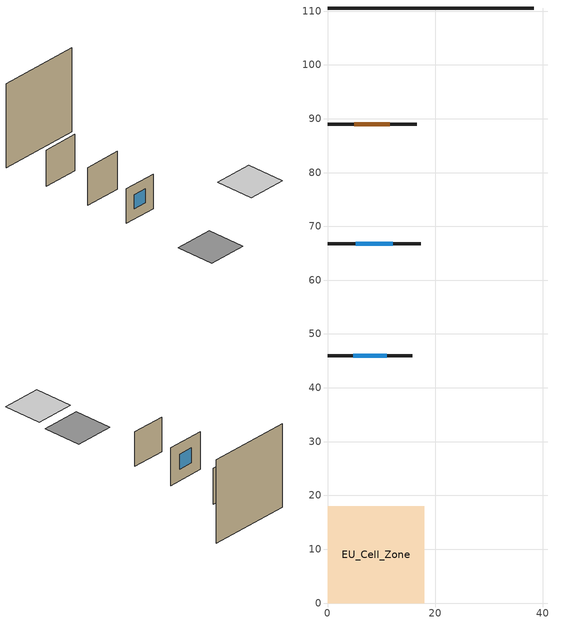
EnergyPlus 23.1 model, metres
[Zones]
EU_Cell_Zone
 floor othersidecoefficients (EU_IT.MidClim.MFH.01.Gen.ReEx.001.001_floor_1_Construction): 0,0 17.98,0 17.98,17.98 0,17.98 z0
 wall outside (EU_IT.MidClim.MFH.01.Gen.ReEx.001.001_wall_1_north_1_Construction): 0,45.97 15.77,45.97 z0:15.77
 wall outside (EU_IT.MidClim.MFH.01.Gen.ReEx.001.001_wall_1_south_2_Construction): 17.28,66.73 0,66.73 z0:17.28
 wall outside (EU_IT.MidClim.MFH.01.Gen.ReEx.001.001_wall_1_south_3_Construction): 16.57,89.02 0,89.02 z0:16.57
 wall othersidecoefficients (EU_IT.MidClim.MFH.01.Gen.ReEx.001.001_thermal_bridge_Construction): 38.32,110.58 0,110.58 z0:38.32
 window (EU_IT.MidClim.MFH.01.Gen.ReEx.001.001_window_north_1_Construction): 4.75,45.97 11.02,45.97 z4.75:11.02
 window (EU_IT.MidClim.MFH.01.Gen.ReEx.001.001_window_south_2_Construction): 12.08,66.73 5.21,66.73 z5.21:12.08
 door (EU_IT.MidClim.MFH.01.Gen.ReEx.001.001_door_south_3_Construction): 11.58,89.02 4.99,89.02 z4.99:11.58
 ceiling othersidecoefficients (EU_IT.MidClim.MFH.01.Gen.ReEx.001.001_roof_2_Construction): 22.98,0 40.97,0 40.97,17.98 22.98,17.98 z20
[Building]
EU Step8 Campaign Cell: North Axis=0; Terrain=City; Solar Distribution=FullExterior
[Site:Location]
Bologna: Latitude=44.5; Longitude=11.25; Time Zone=1; Elevation=37
[SizingPeriod:WeatherFileDays]
AnnualSizingPeriod: Begin Month=1; Begin Day of Month=1; End Month=12; End Day of Month=31; Use Weather File Daylight Saving Period=No; Use Weather File Rain and Snow Indicators=No
[MATERIAL]
EU_InternalMass_Material: Roughness=MediumRough; Thickness=0.1; Conductivity=1; Density=1800; Specific Heat=900; Thermal Absorptance=0.9; Solar Absorptance=0.7; Visible Absorptance=0.7
[MATERIAL:NOMASS] Roughness=MediumRough; Thermal Absorptance=0.9; Solar Absorptance=0.7; Visible Absorptance=0.7
Name | Thermal Resistance
EU_IT.MidClim.MFH.01.Gen.ReEx.001.001_floor_1_NoMass | 0.736059
EU_IT.MidClim.MFH.01.Gen.ReEx.001.001_roof_2_NoMass | 0.561823
EU_IT.MidClim.MFH.01.Gen.ReEx.001.001_wall_1_north_1_NoMass; EU_IT.MidClim.MFH.01.Gen.ReEx.001.001_wall_1_south_2_NoMass; EU_IT.MidClim.MFH.01.Gen.ReEx.001.001_wall_1_south_3_NoMass | 0.977288
EU_IT.MidClim.MFH.01.Gen.ReEx.001.001_door_south_3_NoMass | 0.387658
EU_IT.MidClim.MFH.01.Gen.ReEx.001.001_thermal_bridge_NoMass | 23.2595
[WINDOWMATERIAL:SIMPLEGLAZINGSYSTEM] UFactor=4.21334; Solar Heat Gain Coefficient=0.85; Visible Transmittance=0.85
EU_IT.MidClim.MFH.01.Gen.ReEx.001.001_window_north_1_SimpleGlazing; EU_IT.MidClim.MFH.01.Gen.ReEx.001.001_window_south_2_SimpleGlazing
[CONSTRUCTION]
EU_IT.MidClim.MFH.01.Gen.ReEx.001.001_floor_1_Construction: EU_IT.MidClim.MFH.01.Gen.ReEx.001.001_floor_1_NoMass
EU_IT.MidClim.MFH.01.Gen.ReEx.001.001_roof_2_Construction: EU_IT.MidClim.MFH.01.Gen.ReEx.001.001_roof_2_NoMass
EU_IT.MidClim.MFH.01.Gen.ReEx.001.001_wall_1_north_1_Construction: EU_IT.MidClim.MFH.01.Gen.ReEx.001.001_wall_1_north_1_NoMass
EU_IT.MidClim.MFH.01.Gen.ReEx.001.001_window_north_1_Construction: EU_IT.MidClim.MFH.01.Gen.ReEx.001.001_window_north_1_SimpleGlazing
EU_IT.MidClim.MFH.01.Gen.ReEx.001.001_wall_1_south_2_Construction: EU_IT.MidClim.MFH.01.Gen.ReEx.001.001_wall_1_south_2_NoMass
EU_IT.MidClim.MFH.01.Gen.ReEx.001.001_window_south_2_Construction: EU_IT.MidClim.MFH.01.Gen.ReEx.001.001_window_south_2_SimpleGlazing
EU_IT.MidClim.MFH.01.Gen.ReEx.001.001_wall_1_south_3_Construction: EU_IT.MidClim.MFH.01.Gen.ReEx.001.001_wall_1_south_3_NoMass
EU_IT.MidClim.MFH.01.Gen.ReEx.001.001_door_south_3_Construction: EU_IT.MidClim.MFH.01.Gen.ReEx.001.001_door_south_3_NoMass
EU_IT.MidClim.MFH.01.Gen.ReEx.001.001_thermal_bridge_Construction: EU_IT.MidClim.MFH.01.Gen.ReEx.001.001_thermal_bridge_NoMass
EU_InternalMass_Construction: EU_InternalMass_Material
[ZONE]
EU_Cell_Zone: Type=1; Multiplier=1; Ceiling Height=2.44022; Volume=2684; Floor Area=549.95; Part of Total Floor Area=Yes
[INTERNALMASS]
EU_Cell_Zone_EU_InternalMass: Construction=EU_InternalMass_Construction; Zone or ZoneList=EU_Cell_Zone; Surface Area=549.95
[SURFACEPROPERTY:OTHERSIDECOEFFICIENTS] Combined ConvectiveRadiative Film Coefficient=0; Constant Temperature=0; Constant Temperature Coefficient=0; Ground Temperature Coefficient=0; Wind Speed Coefficient=0; Sinusoidal Variation of Constant Temperature Coefficient=No; Period of Sinusoidal Variation=24; Previous Other Side Temperature Coefficient=0
Name | External DryBulb Temperature Coefficient | Zone Air Temperature Coefficient
EU_IT.MidClim.MFH.01.Gen.ReEx.001.001_floor_1_b0.339213 | 0.339213 | 0.660787
EU_IT.MidClim.MFH.01.Gen.ReEx.001.001_roof_2_b0.616903 | 0.616903 | 0.383097
EU_IT.MidClim.MFH.01.Gen.ReEx.001.001_wall_1_north_1_b1; EU_IT.MidClim.MFH.01.Gen.ReEx.001.001_wall_1_south_2_b1; EU_IT.MidClim.MFH.01.Gen.ReEx.001.001_wall_1_south_3_b1; EU_IT.MidClim.MFH.01.Gen.ReEx.001.001_thermal_bridge_b1 | 1 | 0
[OTHEREQUIPMENT]
EU_Step8_InternalGain_it__IT.MidClim.MFH.01.Gen.ReEx.001.001__f100_f100: Fuel Type=Electricity; Zone or ZoneList or Space or SpaceList=EU_Cell_Zone; Schedule=EU_Step8_GainSchedule_it__IT.MidClim.MFH.01.Gen.ReEx.001.001__f100_f100; Design Level Calculation Method=Watts/Area; Power per Zone Floor Area=1; Fraction Latent=0; Fraction Radiant=0; Fraction Lost=0; Carbon Dioxide Generation Rate=0; EndUse Subcategory=EU_Step8_InternalGains
[ZONEVENTILATION:DESIGNFLOWRATE]
EU_ConstantAir_EU_Cell_Zone: Zone or ZoneList or Space or SpaceList=EU_Cell_Zone; Schedule=EU_AlwaysOn; Design Flow Rate Calculation Method=AirChanges/Hour; Air Changes per Hour=0.687892; Ventilation Type=Natural; Fan Pressure Rise=0; Fan Total Efficiency=1; Constant Term Coefficient=1; Temperature Term Coefficient=0; Velocity Term Coefficient=0; Velocity Squared Term Coefficient=0; Minimum Indoor Temperature=-100; Maximum Indoor Temperature=100; Delta Temperature=-100; Minimum Outdoor Temperature=-100; Maximum Outdoor Temperature=100; Maximum Wind Speed=40
[HVACTEMPLATE:THERMOSTAT]
EU_HeatOnly_EU_Cell_Zone: Constant Heating Setpoint=20; Constant Cooling Setpoint=50
[HVACTEMPLATE:ZONE:IDEALLOADSAIRSYSTEM]
EU_Cell_Zone: Template Thermostat=EU_HeatOnly_EU_Cell_Zone; System Availability Schedule=EU_AlwaysOn; Maximum Heating Supply Air Temperature=50; Minimum Cooling Supply Air Temperature=13; Maximum Heating Supply Air Humidity Ratio=0.0156; Minimum Cooling Supply Air Humidity Ratio=0.0077; Heating Limit=NoLimit; Cooling Limit=NoLimit; Heating Availability Schedule=EU_AlwaysOn; Cooling Availability Schedule=EU_CoolingOff; Dehumidification Control Type=ConstantSensibleHeatRatio; Cooling Sensible Heat Ratio=0.7; Dehumidification Setpoint=60; Humidification Control Type=None; Humidification Setpoint=30; Outdoor Air Method=None; Outdoor Air Flow Rate per Person=0.00944; Outdoor Air Flow Rate per Zone Floor Area=0; Outdoor Air Flow Rate per Zone=0; Demand Controlled Ventilation Type=None; Outdoor Air Economizer Type=NoEconomizer; Heat Recovery Type=None; Sensible Heat Recovery Effectiveness=0.7; Latent Heat Recovery Effectiveness=0.65
[SIZING:ZONE]
EU_Cell_Zone: Zone Cooling Design Supply Air Temperature Input Method=SupplyAirTemperature; Zone Cooling Design Supply Air Temperature=13; Zone Heating Design Supply Air Temperature Input Method=SupplyAirTemperature; Zone Heating Design Supply Air Temperature=50; Zone Cooling Design Supply Air Humidity Ratio=0.008; Zone Heating Design Supply Air Humidity Ratio=0.008; Cooling Design Air Flow Method=DesignDay; Cooling Design Air Flow Rate=0; Cooling Minimum Air Flow per Zone Floor Area=0.000762; Cooling Minimum Air Flow=0; Cooling Minimum Air Flow Fraction=0.2; Heating Design Air Flow Method=DesignDay; Heating Design Air Flow Rate=0; Heating Maximum Air Flow per Zone Floor Area=0.002032; Heating Maximum Air Flow=0.141576; Heating Maximum Air Flow Fraction=0.3; Account for Dedicated Outdoor Air System=No; Dedicated Outdoor Air System Control Strategy=NeutralSupplyAir; Dedicated Outdoor Air Low Setpoint Temperature for Design=autosize; Dedicated Outdoor Air High Setpoint Temperature for Design=autosize; Zone Load Sizing Method=Sensible Load Only No Latent Load; Zone Latent Cooling Design Supply Air Humidity Ratio Input Method=HumidityRatioDifference; Zone Cooling Design Supply Air Humidity Ratio Difference=0.005; Zone Latent Heating Design Supply Air Humidity Ratio Input Method=HumidityRatioDifference; Zone Humidification Design Supply Air Humidity Ratio Difference=0.005
[SCHEDULE:CONSTANT]
Name | Hourly Value
EU_AlwaysOn | 1
EU_CoolingOff | 0
[SCHEDULE:FILE]
EU_Step8_GainSchedule_it__IT.MidClim.MFH.01.Gen.ReEx.001.001__f100_f100: File=C:\Users\o_iseri\Desktop\OpenUBEM\openubem\outputs\eu_certified_rerun_2026-08-28\rep2\schedules\it__IT.MidClim.MFH.01.Gen.ReEx.001.001__f100.csv; Column Number=1; Rows to Skip at Top=0; Number of Hours of Data=8760; Column Separator=Comma; Interpolate to Timestep=No; Minutes per Item=60; Adjust Schedule for Daylight Savings=Yes
